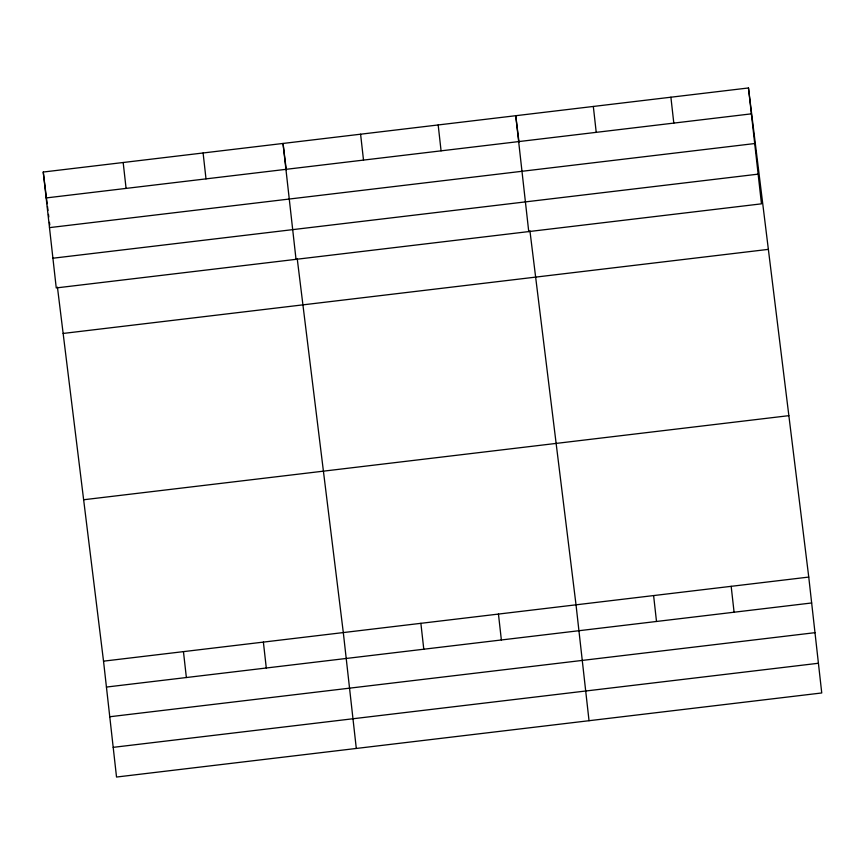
<?xml version="1.0" encoding="UTF-8"?>
<svg xmlns="http://www.w3.org/2000/svg" width="865" height="865" viewBox="0 0 865 865"><rect width="100%" height="100%" fill="white"/><g stroke="black" fill="none" stroke-linecap="round" stroke-linejoin="round"><path stroke-width="1.3" d="M748.474 87.96L761.47 203.837L56.247 287.926L43.25 172.038L748.474 87.96L808.753 577.074L821.75 692.962L116.526 777.04L103.53 661.163L57.436 287.148M46.159 197.934L751.371 113.845M49.489 227.625L754.702 143.547M52.916 258.224L758.14 174.146M63.145 333.447L768.358 249.369M83.635 499.754L788.858 415.665M103.53 661.163L808.753 577.074M106.438 687.059L811.651 602.97M109.769 716.75L814.992 632.672M113.196 747.349L818.42 663.26M519.011 142.163L515.745 115.705L528.742 231.582M529.931 230.804L576.025 604.83L589.033 720.707M286.283 169.908L283.028 143.449L296.025 259.338M297.214 258.559L343.308 632.574L356.304 748.452M43.25 172.038L47.164 203.794M47.489 206.443L47.975 210.411M48.472 214.379L48.797 217.018M49.446 222.316L49.77 224.965M731.174 586.329L734.082 612.215M670.894 97.204L673.803 123.1M653.605 595.574L656.503 621.47M593.325 106.46L596.223 132.345M498.456 614.074L501.365 639.97M438.177 124.949L441.074 150.845M420.877 623.319L423.785 649.215M360.597 134.205L363.505 160.101M263.382 642.1L266.29 667.996M203.102 152.986L206 178.871M183.456 651.626L186.364 677.522M123.176 162.512L126.085 188.408"/></g></svg>
